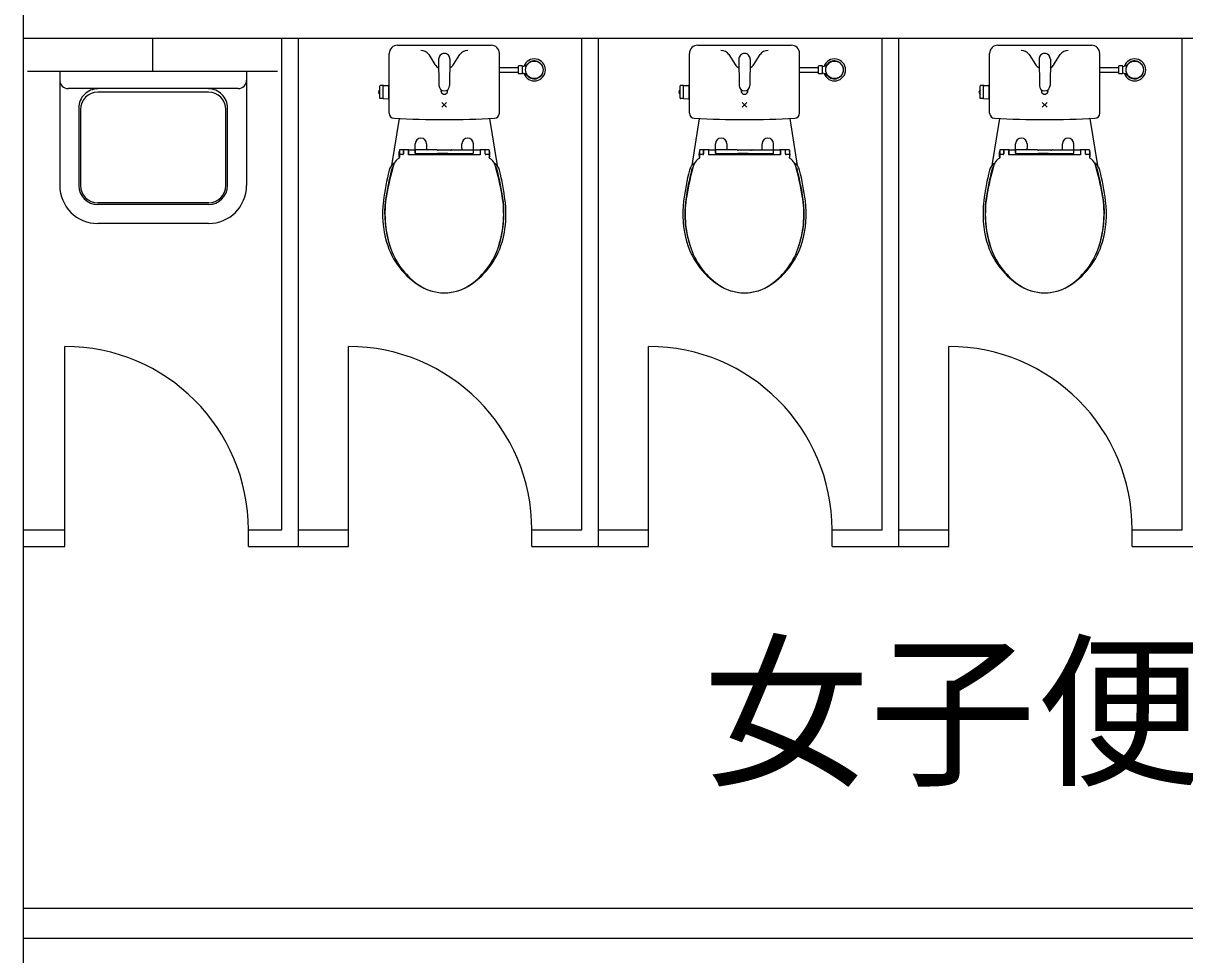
# Model space of a CAD drawing. Units: millimetres at full size, sheet at 1:100. Extents: x -84100 to 167013, y -59450 to 59350.
# Drawn here: x -53854 to -50371, y 35705 to 38500 of the extents above; entities that cross this region are included whole.
import ezdxf
from ezdxf.enums import TextEntityAlignment as Align

# ---------------------------------------------------------------- set-up
doc = ezdxf.new("R2010")
doc.units = ezdxf.units.MM
doc.header["$LTSCALE"] = 100
doc.layers.add('0-4_通り芯', color=3, linetype='Continuous', lineweight=9)
doc.layers.add('0-B_部屋面積', color=4, linetype='Continuous', lineweight=9)
doc.layers.add('1-E', color=7, linetype='Continuous')
doc.styles.add('ＭＳ ゴシック', font='')
doc.styles.get('ＭＳ ゴシック').set_extended_font_data('MS Gothic')

msp = doc.modelspace()

# ---------------------------------------------------------------- linework, layer by layer
at = {"layer": '0-4_通り芯'}
for p, q in [((-53853.5, 41200.1), (-53853.5, 32200.1)), ((-53853.5, 38455.1), (-47663.5, 38455.1)), ((-53853.5, 35845.1), (-47753.5, 35845.1)), ((-53853.5, 35755.1), (-47663.5, 35755.1))]:
    msp.add_line(p, q, dxfattribs=at)
at = {"layer": '0-B_部屋面積'}
for p, q in [((-53466, 38455.1), (-53466, 38355.1)), ((-53078.5, 36980.1), (-53078.5, 38455.1)), ((-53028.5, 36930.1), (-53028.5, 38455.1)), ((-52178.5, 36980.1), (-52178.5, 38455.1)), ((-52128.5, 36930.1), (-52128.5, 38455.1)), ((-51278.5, 36980.1), (-51278.5, 38455.1)), ((-51228.5, 36930.1), (-51228.5, 38455.1)), ((-50378.5, 36980.1), (-50378.5, 38455.1)), ((-52731, 38434.1), (-52451, 38434.1)), ((-51831, 38434.1), (-51551, 38434.1)), ((-50931, 38434.1), (-50651, 38434.1)), ((-52756, 38229.9), (-52756, 38409.1)), ((-52637.7, 38406.1), (-52619, 38376.5)), ((-52608, 38391.9), (-52607, 38313)), ((-52574, 38391.9), (-52575, 38313)), ((-52563.1, 38376.5), (-52544.4, 38406.1)), ((-52426, 38229.9), (-52426, 38409.1)), ((-51856, 38229.9), (-51856, 38409.1)), ((-51737.7, 38406.1), (-51719, 38376.5)), ((-51708, 38391.9), (-51707, 38313)), ((-51674, 38391.9), (-51675, 38313)), ((-51663.1, 38376.5), (-51644.4, 38406.1)), ((-51526, 38229.9), (-51526, 38409.1)), ((-50956, 38229.9), (-50956, 38409.1)), ((-50837.7, 38406.1), (-50819, 38376.5)), ((-50808, 38391.9), (-50807, 38313)), ((-50774, 38391.9), (-50775, 38313)), ((-50763.1, 38376.5), (-50744.4, 38406.1)), ((-50626, 38229.9), (-50626, 38409.1)), ((-53091, 38355.1), (-53841, 38355.1)), ((-53744, 38355.1), (-53744, 38013.1)), ((-53184, 38355.1), (-53184, 38013.1)), ((-52426, 38367.4), (-52369, 38367.4)), ((-52426, 38352.8), (-52369, 38352.8)), ((-52369, 38371), (-52368.3, 38371.8)), ((-52369, 38349), (-52369, 38371)), ((-52369, 38349), (-52368.3, 38348.3)), ((-52357.8, 38371.8), (-52368.3, 38371.8)), ((-51526, 38367.4), (-51469, 38367.4)), ((-51526, 38352.8), (-51469, 38352.8)), ((-51469, 38371), (-51468.3, 38371.8)), ((-51469, 38349), (-51469, 38371)), ((-51469, 38349), (-51468.3, 38348.3)), ((-51457.8, 38371.8), (-51468.3, 38371.8)), ((-50626, 38367.4), (-50569, 38367.4)), ((-50626, 38352.8), (-50569, 38352.8)), ((-50569, 38371), (-50568.3, 38371.8)), ((-50569, 38349), (-50569, 38371)), ((-50569, 38349), (-50568.3, 38348.3)), ((-50557.8, 38371.8), (-50568.3, 38371.8)), ((-52784, 38275.3), (-52784, 38311.8)), ((-52774, 38312.8), (-52783, 38312.8)), ((-52774, 38274.3), (-52774, 38312.8)), ((-52773.7, 38313.1), (-52759.1, 38313.6)), ((-52758, 38312.6), (-52758, 38274.6)), ((-52758, 38309.6), (-52756, 38309.6)), ((-51884, 38275.3), (-51884, 38311.8)), ((-51874, 38312.8), (-51883, 38312.8)), ((-51874, 38274.3), (-51874, 38312.8)), ((-51873.7, 38313.1), (-51859.1, 38313.6)), ((-51858, 38312.6), (-51858, 38274.6)), ((-51858, 38309.6), (-51856, 38309.6)), ((-50984, 38275.3), (-50984, 38311.8)), ((-50974, 38312.8), (-50983, 38312.8)), ((-50974, 38274.3), (-50974, 38312.8)), ((-50973.7, 38313.1), (-50959.1, 38313.6)), ((-50958, 38312.6), (-50958, 38274.6)), ((-50958, 38309.6), (-50956, 38309.6)), ((-53209, 38304.1), (-53719, 38304.1)), ((-53298, 38293.1), (-53630, 38293.1)), ((-52774, 38274.3), (-52783, 38274.3)), ((-52773.7, 38274.1), (-52759.1, 38273.6)), ((-52758, 38277.6), (-52756, 38277.6)), ((-51874, 38274.3), (-51883, 38274.3)), ((-51873.7, 38274.1), (-51859.1, 38273.6)), ((-51858, 38277.6), (-51856, 38277.6)), ((-50974, 38274.3), (-50983, 38274.3)), ((-50973.7, 38274.1), (-50959.1, 38273.6)), ((-50958, 38277.6), (-50956, 38277.6)), ((-53687, 38246.1), (-53687, 38013.1)), ((-53682, 38241.1), (-53682, 38013.1)), ((-53246, 38013.1), (-53246, 38241.1)), ((-53241, 38013.1), (-53241, 38246.1)), ((-52598.1, 38248), (-52584, 38262.2)), ((-52598.1, 38262.2), (-52584, 38248)), ((-51698.1, 38248), (-51683.9, 38262.2)), ((-51698.1, 38262.2), (-51683.9, 38248)), ((-50798.1, 38248), (-50784, 38262.2)), ((-50798.1, 38262.2), (-50784, 38248)), ((-52726.5, 38214.1), (-52749.1, 38073.1)), ((-52455.5, 38214.1), (-52432.9, 38073.1)), ((-51826.5, 38214.1), (-51849.1, 38073.1)), ((-51555.5, 38214.1), (-51532.9, 38073.1)), ((-50926.5, 38214.1), (-50949.1, 38073.1)), ((-50655.5, 38214.1), (-50632.9, 38073.1)), ((-52678, 38110.4), (-52678, 38138.1)), ((-52644, 38138.1), (-52644, 38125.1)), ((-52538, 38125.1), (-52538, 38138.1)), ((-52504, 38110.4), (-52504, 38138.1)), ((-51778, 38110.4), (-51778, 38138.1)), ((-51744, 38138.1), (-51744, 38125.1)), ((-51638, 38125.1), (-51638, 38138.1)), ((-51604, 38110.4), (-51604, 38138.1)), ((-50878, 38110.4), (-50878, 38138.1)), ((-50844, 38138.1), (-50844, 38125.1)), ((-50738, 38125.1), (-50738, 38138.1)), ((-50704, 38110.4), (-50704, 38138.1)), ((-52725.5, 38119.1), (-52725.5, 38097.3)), ((-52715.5, 38106.1), (-52725.5, 38106.1)), ((-52713.7, 38120.1), (-52724.5, 38120.1)), ((-52715.7, 38106.3), (-52723.8, 38106.1)), ((-52713.7, 38120.1), (-52713.7, 38108.3)), ((-52713.5, 38108.1), (-52713.5, 38119.1)), ((-52699.5, 38120.1), (-52712.5, 38120.1)), ((-52698.5, 38119.1), (-52698.5, 38105.7)), ((-52698.3, 38105.7), (-52698.3, 38119.1)), ((-52697.3, 38120.1), (-52679.3, 38120.1)), ((-52678.3, 38119.1), (-52678.3, 38111.4)), ((-52614, 38120.1), (-52677, 38120.1)), ((-52644.1, 38125.1), (-52644.1, 38120.1)), ((-52620, 38105.7), (-52621, 38105.7)), ((-52618.9, 38105.7), (-52620, 38105.7)), ((-52617.6, 38105.7), (-52618.9, 38105.7)), ((-52616.2, 38105.7), (-52617.6, 38105.7)), ((-52614.6, 38105.6), (-52616.2, 38105.7)), ((-52612.9, 38105.6), (-52614.6, 38105.6)), ((-52611, 38105.6), (-52612.9, 38105.6)), ((-52609, 38105.6), (-52611, 38105.6)), ((-52572.4, 38119.1), (-52609.7, 38119.1)), ((-52606.8, 38105.6), (-52609, 38105.6)), ((-52604.5, 38105.6), (-52606.8, 38105.6)), ((-52602, 38105.6), (-52604.5, 38105.6)), ((-52602, 38110.1), (-52591, 38110.1)), ((-52596.5, 38105.6), (-52602, 38105.6)), ((-52591, 38105.6), (-52596.5, 38105.6)), ((-52591, 38110.1), (-52580, 38110.1)), ((-52585.5, 38105.6), (-52591, 38105.6)), ((-52580, 38105.6), (-52585.5, 38105.6)), ((-52580, 38110.1), (-52505.8, 38109.4)), ((-52577.5, 38105.6), (-52580, 38105.6)), ((-52575.2, 38105.6), (-52577.5, 38105.6)), ((-52573.1, 38105.6), (-52575.2, 38105.6)), ((-52571, 38105.6), (-52573.1, 38105.6)), ((-52569.2, 38105.6), (-52571, 38105.6)), ((-52567.4, 38105.6), (-52569.2, 38105.6)), ((-52568, 38120.1), (-52505, 38120.1)), ((-52565.8, 38105.7), (-52567.4, 38105.6)), ((-52564.4, 38105.7), (-52565.8, 38105.7)), ((-52563.1, 38105.7), (-52564.4, 38105.7)), ((-52562, 38105.7), (-52563.1, 38105.7)), ((-52561, 38105.7), (-52562, 38105.7)), ((-52483.8, 38105.7), (-52561, 38105.7)), ((-52537.9, 38120.1), (-52537.9, 38125.1)), ((-52503.8, 38111.4), (-52503.8, 38119.1)), ((-52502.8, 38120.1), (-52484.8, 38120.1)), ((-52483.8, 38119.1), (-52483.8, 38105.7)), ((-52483.5, 38105.7), (-52483.8, 38105.7)), ((-52483.5, 38119.1), (-52483.5, 38105.7)), ((-52469.5, 38120.1), (-52482.5, 38120.1)), ((-52468.5, 38108.1), (-52468.5, 38119.1)), ((-52457.5, 38120.1), (-52468.3, 38120.1)), ((-52468.3, 38108.3), (-52468.3, 38120.1)), ((-52456.5, 38106.1), (-52466.5, 38106.1)), ((-52458.2, 38106.1), (-52466.4, 38106.3)), ((-52456.5, 38119.1), (-52456.5, 38097.3)), ((-51825.5, 38119.1), (-51825.5, 38097.3)), ((-51815.5, 38106.1), (-51825.5, 38106.1)), ((-51813.7, 38120.1), (-51824.5, 38120.1)), ((-51815.7, 38106.3), (-51823.8, 38106.1)), ((-51813.7, 38120.1), (-51813.7, 38108.3)), ((-51813.5, 38108.1), (-51813.5, 38119.1)), ((-51799.5, 38120.1), (-51812.5, 38120.1)), ((-51798.5, 38119.1), (-51798.5, 38105.7)), ((-51798.3, 38105.7), (-51798.3, 38119.1)), ((-51797.3, 38120.1), (-51779.3, 38120.1)), ((-51778.3, 38119.1), (-51778.3, 38111.4)), ((-51714, 38120.1), (-51777, 38120.1)), ((-51744.1, 38125.1), (-51744.1, 38120.1)), ((-51720, 38105.7), (-51721, 38105.7)), ((-51718.9, 38105.7), (-51720, 38105.7)), ((-51717.6, 38105.7), (-51718.9, 38105.7)), ((-51716.2, 38105.7), (-51717.6, 38105.7)), ((-51714.6, 38105.6), (-51716.2, 38105.7)), ((-51712.9, 38105.6), (-51714.6, 38105.6)), ((-51711, 38105.6), (-51712.9, 38105.6)), ((-51709, 38105.6), (-51711, 38105.6)), ((-51672.4, 38119.1), (-51709.7, 38119.1)), ((-51706.8, 38105.6), (-51709, 38105.6)), ((-51704.5, 38105.6), (-51706.8, 38105.6)), ((-51702, 38105.6), (-51704.5, 38105.6)), ((-51702, 38110.1), (-51691, 38110.1)), ((-51696.5, 38105.6), (-51702, 38105.6)), ((-51691, 38105.6), (-51696.5, 38105.6)), ((-51691, 38110.1), (-51680, 38110.1)), ((-51685.5, 38105.6), (-51691, 38105.6)), ((-51680, 38105.6), (-51685.5, 38105.6)), ((-51680, 38110.1), (-51605.8, 38109.4)), ((-51677.5, 38105.6), (-51680, 38105.6)), ((-51675.2, 38105.6), (-51677.5, 38105.6)), ((-51673.1, 38105.6), (-51675.2, 38105.6)), ((-51671, 38105.6), (-51673.1, 38105.6)), ((-51669.2, 38105.6), (-51671, 38105.6)), ((-51667.4, 38105.6), (-51669.2, 38105.6)), ((-51668, 38120.1), (-51605, 38120.1)), ((-51665.8, 38105.7), (-51667.4, 38105.6)), ((-51664.4, 38105.7), (-51665.8, 38105.7)), ((-51663.1, 38105.7), (-51664.4, 38105.7)), ((-51662, 38105.7), (-51663.1, 38105.7)), ((-51661, 38105.7), (-51662, 38105.7)), ((-51583.8, 38105.7), (-51661, 38105.7)), ((-51637.9, 38120.1), (-51637.9, 38125.1)), ((-51603.8, 38111.4), (-51603.8, 38119.1)), ((-51602.8, 38120.1), (-51584.8, 38120.1)), ((-51583.8, 38119.1), (-51583.8, 38105.7)), ((-51583.5, 38105.7), (-51583.8, 38105.7)), ((-51583.5, 38119.1), (-51583.5, 38105.7)), ((-51569.5, 38120.1), (-51582.5, 38120.1)), ((-51568.5, 38108.1), (-51568.5, 38119.1)), ((-51557.5, 38120.1), (-51568.3, 38120.1)), ((-51568.3, 38108.3), (-51568.3, 38120.1)), ((-51556.5, 38106.1), (-51566.5, 38106.1)), ((-51558.2, 38106.1), (-51566.4, 38106.3)), ((-51556.5, 38119.1), (-51556.5, 38097.3)), ((-50925.5, 38119.1), (-50925.5, 38097.3)), ((-50915.5, 38106.1), (-50925.5, 38106.1)), ((-50913.7, 38120.1), (-50924.5, 38120.1)), ((-50915.7, 38106.3), (-50923.8, 38106.1)), ((-50913.7, 38120.1), (-50913.7, 38108.3)), ((-50913.5, 38108.1), (-50913.5, 38119.1)), ((-50899.5, 38120.1), (-50912.5, 38120.1)), ((-50898.5, 38119.1), (-50898.5, 38105.7)), ((-50898.3, 38105.7), (-50898.3, 38119.1)), ((-50897.3, 38120.1), (-50879.3, 38120.1)), ((-50878.3, 38119.1), (-50878.3, 38111.4)), ((-50814, 38120.1), (-50877, 38120.1)), ((-50844.1, 38125.1), (-50844.1, 38120.1)), ((-50820, 38105.7), (-50821, 38105.7)), ((-50818.9, 38105.7), (-50820, 38105.7)), ((-50817.6, 38105.7), (-50818.9, 38105.7)), ((-50816.2, 38105.7), (-50817.6, 38105.7)), ((-50814.6, 38105.6), (-50816.2, 38105.7)), ((-50812.9, 38105.6), (-50814.6, 38105.6)), ((-50811, 38105.6), (-50812.9, 38105.6)), ((-50809, 38105.6), (-50811, 38105.6)), ((-50772.4, 38119.1), (-50809.7, 38119.1)), ((-50806.8, 38105.6), (-50809, 38105.6)), ((-50804.5, 38105.6), (-50806.8, 38105.6)), ((-50802, 38105.6), (-50804.5, 38105.6)), ((-50802, 38110.1), (-50791, 38110.1)), ((-50796.5, 38105.6), (-50802, 38105.6)), ((-50791, 38105.6), (-50796.5, 38105.6)), ((-50791, 38110.1), (-50780, 38110.1)), ((-50785.5, 38105.6), (-50791, 38105.6)), ((-50780, 38105.6), (-50785.5, 38105.6)), ((-50780, 38110.1), (-50705.8, 38109.4)), ((-50777.5, 38105.6), (-50780, 38105.6)), ((-50775.2, 38105.6), (-50777.5, 38105.6)), ((-50773.1, 38105.6), (-50775.2, 38105.6)), ((-50771, 38105.6), (-50773.1, 38105.6)), ((-50769.2, 38105.6), (-50771, 38105.6)), ((-50767.4, 38105.6), (-50769.2, 38105.6)), ((-50768, 38120.1), (-50705, 38120.1)), ((-50765.8, 38105.7), (-50767.4, 38105.6)), ((-50764.4, 38105.7), (-50765.8, 38105.7)), ((-50763.1, 38105.7), (-50764.4, 38105.7)), ((-50762, 38105.7), (-50763.1, 38105.7)), ((-50761, 38105.7), (-50762, 38105.7)), ((-50683.8, 38105.7), (-50761, 38105.7)), ((-50737.9, 38120.1), (-50737.9, 38125.1)), ((-50703.8, 38111.4), (-50703.8, 38119.1)), ((-50702.8, 38120.1), (-50684.8, 38120.1)), ((-50683.8, 38119.1), (-50683.8, 38105.7)), ((-50683.5, 38105.7), (-50683.8, 38105.7)), ((-50683.5, 38119.1), (-50683.5, 38105.7)), ((-50669.5, 38120.1), (-50682.5, 38120.1)), ((-50668.5, 38108.1), (-50668.5, 38119.1)), ((-50657.5, 38120.1), (-50668.3, 38120.1)), ((-50668.3, 38108.3), (-50668.3, 38120.1)), ((-50656.5, 38106.1), (-50666.5, 38106.1)), ((-50658.2, 38106.1), (-50666.4, 38106.3)), ((-50656.5, 38119.1), (-50656.5, 38097.3)), ((-53298, 37961.1), (-53630, 37961.1)), ((-53298, 37956.1), (-53630, 37956.1)), ((-53298, 37899.1), (-53630, 37899.1)), ((-53728.5, 36930.1), (-53728.5, 37530.1)), ((-52878.5, 36930.1), (-52878.5, 37530.1)), ((-51978.5, 36930.1), (-51978.5, 37530.1)), ((-51078.5, 36930.1), (-51078.5, 37530.1)), ((-53853.5, 36980.1), (-53728.5, 36980.1)), ((-53178.5, 36930.1), (-53178.5, 36980.1)), ((-53178.5, 36980.1), (-53078.5, 36980.1)), ((-53028.5, 36980.1), (-52878.5, 36980.1)), ((-52328.5, 36980.1), (-52178.5, 36980.1)), ((-52328.5, 36930.1), (-52328.5, 36980.1)), ((-52128.5, 36980.1), (-51978.5, 36980.1)), ((-51428.5, 36980.1), (-51278.5, 36980.1)), ((-51428.5, 36930.1), (-51428.5, 36980.1)), ((-51228.5, 36980.1), (-51078.5, 36980.1)), ((-50528.5, 36980.1), (-50378.5, 36980.1)), ((-50528.5, 36930.1), (-50528.5, 36980.1)), ((-53853.5, 36930.1), (-53728.5, 36930.1)), ((-53178.5, 36930.1), (-53028.5, 36930.1)), ((-53028.5, 36930.1), (-52878.5, 36930.1)), ((-52328.5, 36930.1), (-52128.5, 36930.1)), ((-52128.5, 36930.1), (-51978.5, 36930.1)), ((-51428.5, 36930.1), (-51228.5, 36930.1)), ((-51228.5, 36930.1), (-51078.5, 36930.1)), ((-50528.5, 36930.1), (-50328.5, 36930.1))]:
    msp.add_line(p, q, dxfattribs=at)
for points in [[(-52357, 38349), (-52357.8, 38348.3), (-52368.3, 38348.3)], [(-52357, 38349), (-52357, 38371), (-52357.8, 38371.8)], [(-51457, 38349), (-51457.8, 38348.3), (-51468.3, 38348.3)], [(-51457, 38349), (-51457, 38371), (-51457.8, 38371.8)], [(-50557, 38349), (-50557.8, 38348.3), (-50568.3, 38348.3)], [(-50557, 38349), (-50557, 38371), (-50557.8, 38371.8)], [(-52621, 38105.7), (-52698.3, 38105.7), (-52698.5, 38105.7)], [(-52676.2, 38109.4), (-52611, 38110), (-52602, 38110.1)], [(-51721, 38105.7), (-51798.3, 38105.7), (-51798.5, 38105.7)], [(-51776.2, 38109.4), (-51711, 38110), (-51702, 38110.1)], [(-50821, 38105.7), (-50898.3, 38105.7), (-50898.5, 38105.7)], [(-50876.2, 38109.4), (-50811, 38110), (-50802, 38110.1)]]:
    msp.add_lwpolyline(points, dxfattribs=at)
for centre in [(-52321, 38360.1), (-51421, 38360.1), (-50521, 38360.1)]:
    msp.add_circle(centre, 26.2, dxfattribs=at)
for centre, radius, start, end in [((-52731, 38409.1), 25, 90, 180), ((-52661.6, 38388.1), 30, 37, 90), ((-52520.4, 38388.1), 30, 90, 143), ((-52451, 38409.1), 25, 0, 90), ((-51831, 38409.1), 25, 90, 180), ((-51761.6, 38388.1), 30, 37, 90), ((-51620.4, 38388.1), 30, 90, 143), ((-51551, 38409.1), 25, 0, 90), ((-50931, 38409.1), 25, 90, 180), ((-50861.6, 38388.1), 30, 37, 90), ((-50720.4, 38388.1), 30, 90, 143), ((-50651, 38409.1), 25, 0, 90), ((-52591, 38392.1), 17, 90, 180.7285), ((-52591, 38392.1), 17, 359.2715, 90), ((-52357, 38390.3), 20, 270, 320.0063), ((-52321, 38360.1), 33, 199.2468, 160.9013), ((-52321, 38360.1), 27, 220.1418, 140.0063), ((-51691, 38392.1), 17, 90, 180.7285), ((-51691, 38392.1), 17, 359.2715, 90), ((-51457, 38390.3), 20, 270, 320.0063), ((-51421, 38360.1), 33, 199.2468, 160.9013), ((-51421, 38360.1), 27, 220.1418, 140.0063), ((-50791, 38392.1), 17, 90, 180.7285), ((-50791, 38392.1), 17, 359.2715, 90), ((-50557, 38390.3), 20, 270, 320.0063), ((-50521, 38360.1), 33, 199.2468, 160.9013), ((-50521, 38360.1), 27, 220.1418, 140.0063), ((-52591, 38394.1), 33, 212.1017, 239.6694), ((-52591, 38394.1), 33, 300.3306, 327.8983), ((-52357, 38329.8), 20, 40.1418, 90), ((-51691, 38394.1), 33, 212.1017, 239.6694), ((-51691, 38394.1), 33, 300.3306, 327.8983), ((-51457, 38329.8), 20, 40.1418, 90), ((-50791, 38394.1), 33, 212.1017, 239.6694), ((-50791, 38394.1), 33, 300.3306, 327.8983), ((-50557, 38329.8), 20, 40.1418, 90), ((-53719, 38329.1), 25, 180, 270), ((-53209, 38329.1), 25, 270, 360), ((-52783, 38311.8), 1, 90, 180), ((-52773.7, 38312.8), 0.3, 91.7899, 180), ((-52759, 38312.6), 1, 0, 91.7899), ((-52591, 38313), 16, 180, 360), ((-51883, 38311.8), 1, 90, 180), ((-51873.7, 38312.8), 0.3, 91.7899, 180), ((-51859, 38312.6), 1, 0, 91.7899), ((-51691, 38313), 16, 180, 360), ((-50983, 38311.8), 1, 90, 180), ((-50973.7, 38312.8), 0.3, 91.7899, 180), ((-50959, 38312.6), 1, 0, 91.7899), ((-50791, 38313), 16, 180, 360), ((-53630, 38246.1), 57, 89.9637, 180), ((-53630, 38241.1), 52, 90, 180), ((-53298, 38246.1), 57, 0, 90.0363), ((-53298, 38241.1), 52, 0, 90), ((-52779.7, 38293.6), 8.3, 121.203, 238.797), ((-52783, 38275.3), 1, 180, 270), ((-52773.7, 38274.4), 0.3, 180, 268.2101), ((-52759, 38274.6), 1, 268.2101, 360), ((-52591, 38297.1), 10, 162.1567, 17.8433), ((-51879.7, 38293.6), 8.3, 121.203, 238.797), ((-51883, 38275.3), 1, 180, 270), ((-51873.7, 38274.4), 0.3, 180, 268.2101), ((-51859, 38274.6), 1, 268.2101, 360), ((-51691, 38297.1), 10, 162.1567, 17.8433), ((-50979.7, 38293.6), 8.3, 121.203, 238.797), ((-50983, 38275.3), 1, 180, 270), ((-50973.7, 38274.4), 0.3, 180, 268.2101), ((-50959, 38274.6), 1, 268.2101, 360), ((-50791, 38297.1), 10, 162.1567, 17.8433), ((-52741, 38229.9), 15, 180.0002, 267.1227), ((-52591, 41211.1), 3000, 267.1196, 270), ((-52591, 41211.1), 3000, 269.9999, 272.8803), ((-52441, 38229.9), 15, 272.8813, 360), ((-51841, 38229.9), 15, 180.0002, 267.1227), ((-51691, 41211.1), 3000, 267.1196, 270), ((-51691, 41211.1), 3000, 269.9999, 272.8803), ((-51541, 38229.9), 15, 272.8813, 360), ((-50941, 38229.9), 15, 180.0002, 267.1227), ((-50791, 41211.1), 3000, 267.1196, 270), ((-50791, 41211.1), 3000, 269.9999, 272.8803), ((-50641, 38229.9), 15, 272.8813, 360), ((-52661, 38138.1), 17, 0, 180), ((-52521, 38138.1), 17, 0, 180), ((-51761, 38138.1), 17, 0, 180), ((-51621, 38138.1), 17, 0, 180), ((-50861, 38138.1), 17, 0, 180), ((-50721, 38138.1), 17, 0, 180), ((-52697.8, 38106.1), 30, 157.4597, 200.2406), ((-52724.5, 38119.1), 1, 90, 180), ((-52724.5, 38105.1), 1, 90, 180), ((-52715.7, 38108.3), 2, 271.7013, 360), ((-52715.5, 38108.1), 2, 270, 360), ((-52712.5, 38119.1), 1, 90, 180), ((-52699.5, 38119.1), 1, 0, 90), ((-52697.3, 38119.1), 1, 90, 180), ((-52679.3, 38119.1), 1, 0, 90), ((-52676.3, 38111.4), 2, 180, 208.955), ((-52676.3, 38111.4), 2, 208.955, 270.9765), ((-52677, 38119.1), 1, 90, 180), ((-52614, 38115.1), 5, 64.1581, 90), ((-52609.7, 38124.1), 5, 244.1581, 270), ((-52572.4, 38124.1), 5, 270, 295.8419), ((-52568, 38115.1), 5, 90, 115.8419), ((-52505.8, 38111.4), 2, 269.0462, 331.045), ((-52505, 38119.1), 1, 0, 90), ((-52505.8, 38111.4), 2, 331.045, 360), ((-52502.8, 38119.1), 1, 90, 180), ((-52484.8, 38119.1), 1, 0, 90), ((-52482.5, 38119.1), 1, 90, 180), ((-52469.5, 38119.1), 1, 0, 90), ((-52466.5, 38108.1), 2, 180, 270), ((-52466.3, 38108.3), 2, 180, 268.2986), ((-52457.5, 38119.1), 1, 0, 90), ((-52457.5, 38105.1), 1, 0, 90), ((-52484.2, 38106.1), 30, 339.7594, 22.5403), ((-51797.8, 38106.1), 30, 157.4597, 200.2406), ((-51824.5, 38119.1), 1, 90, 180), ((-51824.5, 38105.1), 1, 90, 180), ((-51815.7, 38108.3), 2, 271.7013, 360), ((-51815.5, 38108.1), 2, 270, 360), ((-51812.5, 38119.1), 1, 90, 180), ((-51799.5, 38119.1), 1, 0, 90), ((-51797.3, 38119.1), 1, 90, 180), ((-51779.3, 38119.1), 1, 0, 90), ((-51776.3, 38111.4), 2, 180, 208.955), ((-51776.3, 38111.4), 2, 208.955, 270.9765), ((-51777, 38119.1), 1, 90, 180), ((-51714, 38115.1), 5, 64.1581, 90), ((-51709.7, 38124.1), 5, 244.1581, 270), ((-51672.4, 38124.1), 5, 270, 295.8419), ((-51668, 38115.1), 5, 90, 115.8419), ((-51605.8, 38111.4), 2, 269.0462, 331.045), ((-51605, 38119.1), 1, 0, 90), ((-51605.8, 38111.4), 2, 331.045, 360), ((-51602.8, 38119.1), 1, 90, 180), ((-51584.8, 38119.1), 1, 0, 90), ((-51582.5, 38119.1), 1, 90, 180), ((-51569.5, 38119.1), 1, 0, 90), ((-51566.5, 38108.1), 2, 180, 270), ((-51566.3, 38108.3), 2, 180, 268.2986), ((-51557.5, 38119.1), 1, 0, 90), ((-51557.5, 38105.1), 1, 0, 90), ((-51584.2, 38106.1), 30, 339.7594, 22.5403), ((-50897.8, 38106.1), 30, 157.4597, 200.2406), ((-50924.5, 38119.1), 1, 90, 180), ((-50924.5, 38105.1), 1, 90, 180), ((-50915.7, 38108.3), 2, 271.7013, 360), ((-50915.5, 38108.1), 2, 270, 360), ((-50912.5, 38119.1), 1, 90, 180), ((-50899.5, 38119.1), 1, 0, 90), ((-50897.3, 38119.1), 1, 90, 180), ((-50879.3, 38119.1), 1, 0, 90), ((-50876.3, 38111.4), 2, 180, 208.955), ((-50876.3, 38111.4), 2, 208.955, 270.9765), ((-50877, 38119.1), 1, 90, 180), ((-50814, 38115.1), 5, 64.1581, 90), ((-50809.7, 38124.1), 5, 244.1581, 270), ((-50772.4, 38124.1), 5, 270, 295.8419), ((-50768, 38115.1), 5, 90, 115.8419), ((-50705.8, 38111.4), 2, 269.0462, 331.045), ((-50705, 38119.1), 1, 0, 90), ((-50705.8, 38111.4), 2, 331.045, 360), ((-50702.8, 38119.1), 1, 90, 180), ((-50684.8, 38119.1), 1, 0, 90), ((-50682.5, 38119.1), 1, 90, 180), ((-50669.5, 38119.1), 1, 0, 90), ((-50666.5, 38108.1), 2, 180, 270), ((-50666.3, 38108.3), 2, 180, 268.2986), ((-50657.5, 38119.1), 1, 0, 90), ((-50657.5, 38105.1), 1, 0, 90), ((-50684.2, 38106.1), 30, 339.7594, 22.5403), ((-51916.8, 37836.6), 860, 163.9895, 170.2508), ((-52722.3, 38050.6), 35, 122.1422, 166.0171), ((-52715.5, 38050.6), 35, 145.9236, 165.6984), ((-52709.8, 38064.2), 35, 152.7403, 163.9895), ((-52709.8, 38064.2), 35, 119.483, 152.7403), ((-52728.5, 38097.3), 3, 299.483, 328.6076), ((-52728.5, 38097.3), 3, 328.6076, 360), ((-52453.5, 38097.3), 3, 180, 211.3923), ((-52453.5, 38097.3), 3, 211.3923, 240.517), ((-52472.2, 38064.2), 35, 27.2597, 60.517), ((-52459.7, 38050.6), 35, 13.9829, 57.8578), ((-52472.2, 38064.2), 35, 16.0105, 27.2597), ((-53265.2, 37836.6), 860, 9.7492, 16.0105), ((-52466.5, 38050.6), 35, 14.3016, 34.0763), ((-51016.8, 37836.6), 860, 163.9895, 170.2508), ((-51822.3, 38050.6), 35, 122.1422, 166.0171), ((-51815.5, 38050.6), 35, 145.9236, 165.6984), ((-51809.8, 38064.2), 35, 152.7403, 163.9895), ((-51809.8, 38064.2), 35, 119.483, 152.7403), ((-51828.5, 38097.3), 3, 299.483, 328.6076), ((-51828.5, 38097.3), 3, 328.6076, 360), ((-51553.5, 38097.3), 3, 180, 211.3923), ((-51553.5, 38097.3), 3, 211.3923, 240.517), ((-51572.2, 38064.2), 35, 27.2597, 60.517), ((-51559.7, 38050.6), 35, 13.9829, 57.8578), ((-51572.2, 38064.2), 35, 16.0105, 27.2597), ((-52365.2, 37836.6), 860, 9.7492, 16.0105), ((-51566.5, 38050.6), 35, 14.3016, 34.0763), ((-50116.8, 37836.6), 860, 163.9895, 170.2508), ((-50922.3, 38050.6), 35, 122.1422, 166.0171), ((-50915.5, 38050.6), 35, 145.9236, 165.6984), ((-50909.8, 38064.2), 35, 152.7403, 163.9895), ((-50909.8, 38064.2), 35, 119.483, 152.7403), ((-50928.5, 38097.3), 3, 299.483, 328.6076), ((-50928.5, 38097.3), 3, 328.6076, 360), ((-50653.5, 38097.3), 3, 180, 211.3923), ((-50653.5, 38097.3), 3, 211.3923, 240.517), ((-50672.2, 38064.2), 35, 27.2597, 60.517), ((-50659.7, 38050.6), 35, 13.9829, 57.8578), ((-50672.2, 38064.2), 35, 16.0105, 27.2597), ((-51465.2, 37836.6), 860, 9.7492, 16.0105), ((-50666.5, 38050.6), 35, 14.3016, 34.0763), ((-51980, 37865.7), 800, 166.0171, 172.7344), ((-51935.5, 37851.7), 840, 165.6984, 171.8559), ((-53246.6, 37851.7), 840, 8.144, 14.3016), ((-53202.1, 37865.7), 800, 7.2656, 13.9829), ((-51080, 37865.7), 800, 166.0171, 172.7344), ((-51035.5, 37851.7), 840, 165.6984, 171.8559), ((-52346.6, 37851.7), 840, 8.144, 14.3016), ((-52302.1, 37865.7), 800, 7.2656, 13.9829), ((-50180, 37865.7), 800, 166.0171, 172.7344), ((-50135.5, 37851.7), 840, 165.6984, 171.8559), ((-51446.6, 37851.7), 840, 8.144, 14.3016), ((-51402.1, 37865.7), 800, 7.2656, 13.9829), ((-53630, 38013.1), 114, 180, 270), ((-53630, 38013.1), 57, 180, 270), ((-53630, 38013.1), 52, 180, 270), ((-53298, 38013.1), 114, 270, 360), ((-53298, 38013.1), 52, 270, 360), ((-53298, 38013.1), 57, 270, 360), ((-52469, 37928.1), 307, 172.7344, 196.0572), ((-52469, 37928.1), 301, 171.856, 198.7834), ((-52449, 37928.1), 320, 170.2508, 197.5017), ((-52713, 37928.1), 301, 341.2166, 8.144), ((-52733, 37928.1), 320, 342.4982, 9.7492), ((-52713, 37928.1), 307, 343.9428, 7.2656), ((-51569, 37928.1), 307, 172.7344, 196.0572), ((-51569, 37928.1), 301, 171.856, 198.7834), ((-51549, 37928.1), 320, 170.2508, 197.5017), ((-51813, 37928.1), 301, 341.2166, 8.144), ((-51833, 37928.1), 320, 342.4982, 9.7492), ((-51813, 37928.1), 307, 343.9428, 7.2656), ((-50669, 37928.1), 307, 172.7344, 196.0572), ((-50669, 37928.1), 301, 171.856, 198.7834), ((-50649, 37928.1), 320, 170.2508, 197.5017), ((-50913, 37928.1), 301, 341.2166, 8.144), ((-50933, 37928.1), 320, 342.4982, 9.7492), ((-50913, 37928.1), 307, 343.9428, 7.2656), ((-52545.9, 37906), 227, 196.0572, 239.9109), ((-52539.6, 37899.5), 225, 197.5017, 234.263), ((-52636.1, 37906), 227, 300.0891, 343.9428), ((-52642.4, 37899.5), 225, 305.737, 342.4982), ((-51645.9, 37906), 227, 196.0572, 239.9109), ((-51639.6, 37899.5), 225, 197.5017, 234.263), ((-51736.1, 37906), 227, 300.0891, 343.9428), ((-51742.4, 37899.5), 225, 305.737, 342.4982), ((-50745.9, 37906), 227, 196.0572, 239.9109), ((-50739.6, 37899.5), 225, 197.5017, 234.263), ((-50836.1, 37906), 227, 300.0891, 343.9428), ((-50842.4, 37899.5), 225, 305.737, 342.4982), ((-52591, 37828.1), 137, 234.263, 305.737), ((-51691, 37828.1), 137, 234.263, 305.737), ((-50791, 37828.1), 137, 234.263, 305.737), ((-52591, 37828.1), 137, 239.9109, 300.0891), ((-51691, 37828.1), 137, 239.9109, 300.0891), ((-50791, 37828.1), 137, 239.9109, 300.0891), ((-53728.5, 36980.1), 550, 0, 90), ((-52878.5, 36980.1), 550, 0, 90), ((-51978.5, 36980.1), 550, 0, 90), ((-51078.5, 36980.1), 550, 0, 90)]:
    msp.add_arc(centre, radius, start, end, dxfattribs=at)

# ---------------------------------------------------------------- texts
at = {"layer": '1-E', "style": 'ＭＳ ゴシック'}
msp.add_text('女子便所', height=366.6, dxfattribs=at).set_placement((-51816.3, 36141), align=Align.BOTTOM_LEFT)

doc.saveas('drawing.dxf')
